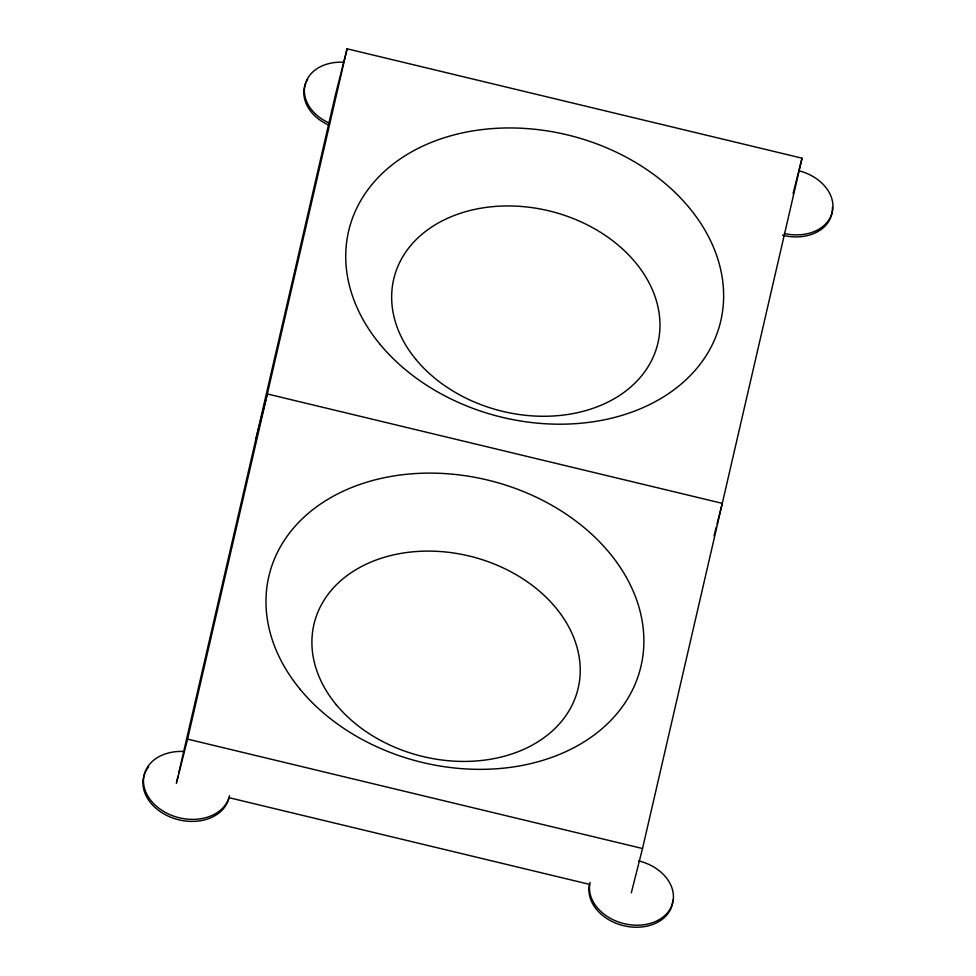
<?xml version="1.0" encoding="UTF-8"?>
<svg xmlns="http://www.w3.org/2000/svg" width="976" height="976" viewBox="0 0 976 976"><rect width="100%" height="100%" fill="white"/><g stroke="black" fill="none" stroke-linecap="round" stroke-linejoin="round"><path stroke-width="1.46" d="M176.668 781.971L178.035 776.054M178.718 773.09L335.5 94.611L347.09 48.8L802.04 158.185L642.525 848.51L631.301 892.845M176.351 783.46L187.575 739.125L347.09 48.8M255.736 439.773L267.326 393.962L722.277 503.348L717.043 524.027M793.061 193.651L802.04 158.185M714.054 535.848L716.299 526.991M187.575 739.125L642.525 848.51M229.323 797.758L589.431 884.341M672.879 900.079A42.541 32.208 14.2 0 1 626.397 926.273A42.541 32.208 14.2 0 1 589.565 884.378M832.418 207.449A42.541 32.208 14.2 0 1 782.52 235.204M328.131 124.83A42.541 32.208 14.2 0 1 307.757 79.373M229.031 797.685A43.932 33.257 14.2 0 1 171.532 817.546A43.932 33.257 14.2 0 1 148.742 766.697M229.543 795.672A43.932 33.257 14.2 0 1 183.098 818.571A43.932 33.257 14.2 0 1 143.472 780.922A43.932 33.257 14.2 0 1 183.012 751.447M638.694 860.917A42.541 32.208 14.2 0 1 672.793 902.239A42.541 32.208 14.2 0 1 624.189 923.674A42.541 32.208 14.2 0 1 590.077 882.353M798.88 170.751A42.541 32.208 14.2 0 1 832.321 211.902A42.541 32.208 14.2 0 1 784.399 233.508M328.644 122.805A42.541 32.208 14.2 0 1 304.988 85.132A42.541 32.208 14.2 0 1 342.649 62.196M300.254 689.446A191.43 144.912 14.2 0 0 626.25 701A191.43 144.912 14.2 0 0 438.273 473.262A191.43 144.912 14.2 0 0 300.254 689.446M336.244 704.696A135.92 102.883 14.2 0 0 567.703 712.907A135.92 102.883 14.2 0 0 434.235 551.208A135.92 102.883 14.2 0 0 336.244 704.696M380.006 344.272A191.43 144.912 14.2 0 0 706.014 355.837A191.43 144.912 14.2 0 0 518.024 128.1A191.43 144.912 14.2 0 0 380.006 344.272M415.996 359.534A135.92 102.883 14.2 0 0 647.466 367.732A135.92 102.883 14.2 0 0 513.998 206.046A135.92 102.883 14.2 0 0 415.996 359.534"/></g></svg>
